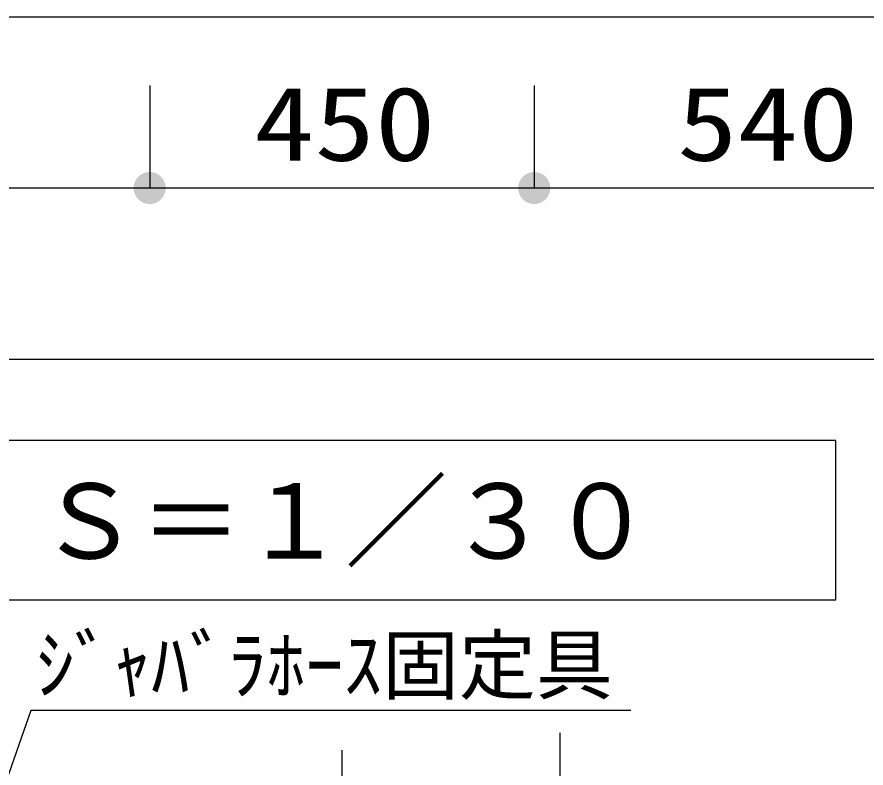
# Model space of a CAD drawing. Units: millimetres, scale not verified. Extents: x -22401 to 8910, y -6308 to 6308.
# Drawn here: x -4362 to -3369, y -1505 to -626 of the extents above; entities that cross this region are included whole.
import ezdxf
from ezdxf.enums import TextEntityAlignment as Align

# ---------------------------------------------------------------- set-up
doc = ezdxf.new("R2010")
doc.units = ezdxf.units.MM
doc.header["$LTSCALE"] = 30
doc.linetypes.add('CHAIN1', pattern=[8, 5, -1, 1, -1])
doc.linetypes.add('DASHED1', pattern=[1.8, 1.2, -0.6])
for name, color, linetype, lineweight in [('0-2_空気管', 3, 'Continuous', 25), ('0-5_機器', 3, 'Continuous', 25), ('0-6_文字', 3, 'Continuous', 25), ('0-C_07', 3, 'Continuous', 25), ('1-4_00クル-フ-6寸法', 132, 'Continuous', 25)]:
    doc.layers.add(name, color=color, linetype=linetype, lineweight=lineweight)
doc.styles.add('ＭＳ ゴシック', font='')
doc.styles.get('ＭＳ ゴシック').set_extended_font_data('MS Gothic')

msp = doc.modelspace()

# ---------------------------------------------------------------- linework, layer by layer
at = {"layer": '0-2_空気管', "linetype": 'CHAIN1'}
msp.add_line((-3727.18, -1463.55), (-3727.18, -1904.78), dxfattribs=at)
at = {"layer": '0-5_機器'}
msp.add_lwpolyline([(-3404.08, -1307.86), (-3404.08, -1121.55), (-5433.41, -1121.55), (-5433.41, -1307.86)], close=True, dxfattribs=at)
at = {"layer": '0-6_文字'}
for p, q in [((-4346.07, -1437.28), (-4557.58, -2036.25)), ((-3644.31, -1437.28), (-4346.07, -1437.28))]:
    msp.add_line(p, q, dxfattribs=at)
at = {"layer": '0-C_07', "linetype": 'DASHED1'}
msp.add_line((-3982.18, -1483.75), (-3982.18, -3751.22), dxfattribs=at)
at = {"layer": '1-4_00クル-フ-6寸法', "color": 4}
for p, q in [((-5717.18, -626.41), (-3317.18, -626.41)), ((-4207.18, -706.41), (-4207.18, -826.41)), ((-4207.18, -706.41), (-4207.18, -826.41)), ((-3757.18, -706.41), (-3757.18, -826.41)), ((-3757.18, -706.41), (-3757.18, -826.41)), ((-4207.18, -826.41), (-4937.18, -826.41)), ((-3757.18, -826.41), (-4207.18, -826.41)), ((-3217.18, -826.41), (-3757.18, -826.41)), ((-5817.18, -1026.41), (-3217.18, -1026.41))]:
    msp.add_line(p, q, dxfattribs=at)
at = {"layer": '1-4_00クル-フ-6寸法'}
for points in [[(-4207.18, -826.41), (-4222.35, -815.39), (-4220.85, -813.58)], [(-4207.18, -826.41), (-4222.35, -815.39), (-4220.85, -813.58)], [(-4207.18, -826.41), (-4220.85, -813.58), (-4219.13, -811.97)], [(-4207.18, -826.41), (-4220.85, -813.58), (-4219.13, -811.97)], [(-4207.18, -826.41), (-4219.13, -811.97), (-4217.22, -810.58)], [(-4207.18, -826.41), (-4219.13, -811.97), (-4217.22, -810.58)], [(-4207.18, -826.41), (-4217.22, -810.58), (-4215.16, -809.45)], [(-4207.18, -826.41), (-4217.22, -810.58), (-4215.16, -809.45)], [(-4207.18, -826.41), (-4215.16, -809.45), (-4212.97, -808.58)], [(-4207.18, -826.41), (-4215.16, -809.45), (-4212.97, -808.58)], [(-4207.18, -826.41), (-4212.97, -808.58), (-4210.69, -808)], [(-4207.18, -826.41), (-4212.97, -808.58), (-4210.69, -808)], [(-4207.18, -826.41), (-4210.69, -808), (-4208.35, -807.7)], [(-4207.18, -826.41), (-4210.69, -808), (-4208.35, -807.7)], [(-4207.18, -826.41), (-4208.35, -807.7), (-4206, -807.7)], [(-4207.18, -826.41), (-4208.35, -807.7), (-4206, -807.7)], [(-4207.18, -826.41), (-4206, -807.7), (-4203.66, -808)], [(-4207.18, -826.41), (-4206, -807.7), (-4203.66, -808)], [(-4207.18, -826.41), (-4203.66, -808), (-4201.38, -808.58)], [(-4207.18, -826.41), (-4203.66, -808), (-4201.38, -808.58)], [(-4207.18, -826.41), (-4201.38, -808.58), (-4199.19, -809.45)], [(-4207.18, -826.41), (-4201.38, -808.58), (-4199.19, -809.45)], [(-4207.18, -826.41), (-4199.19, -809.45), (-4197.13, -810.58)], [(-4207.18, -826.41), (-4199.19, -809.45), (-4197.13, -810.58)], [(-4207.18, -826.41), (-4197.13, -810.58), (-4195.23, -811.97)], [(-4207.18, -826.41), (-4197.13, -810.58), (-4195.23, -811.97)], [(-4207.18, -826.41), (-4195.23, -811.97), (-4193.51, -813.58)], [(-4207.18, -826.41), (-4195.23, -811.97), (-4193.51, -813.58)], [(-4207.18, -826.41), (-4193.51, -813.58), (-4192.01, -815.39)], [(-4207.18, -826.41), (-4193.51, -813.58), (-4192.01, -815.39)], [(-3757.18, -826.41), (-3772.35, -815.39), (-3770.85, -813.58)], [(-3757.18, -826.41), (-3772.35, -815.39), (-3770.85, -813.58)], [(-3757.18, -826.41), (-3770.85, -813.58), (-3769.13, -811.97)], [(-3757.18, -826.41), (-3770.85, -813.58), (-3769.13, -811.97)], [(-3757.18, -826.41), (-3769.13, -811.97), (-3767.22, -810.58)], [(-3757.18, -826.41), (-3769.13, -811.97), (-3767.22, -810.58)], [(-3757.18, -826.41), (-3767.22, -810.58), (-3765.16, -809.45)], [(-3757.18, -826.41), (-3767.22, -810.58), (-3765.16, -809.45)], [(-3757.18, -826.41), (-3765.16, -809.45), (-3762.97, -808.58)], [(-3757.18, -826.41), (-3765.16, -809.45), (-3762.97, -808.58)], [(-3757.18, -826.41), (-3762.97, -808.58), (-3760.69, -808)], [(-3757.18, -826.41), (-3762.97, -808.58), (-3760.69, -808)], [(-3757.18, -826.41), (-3760.69, -808), (-3758.35, -807.7)], [(-3757.18, -826.41), (-3760.69, -808), (-3758.35, -807.7)], [(-3757.18, -826.41), (-3758.35, -807.7), (-3756, -807.7)], [(-3757.18, -826.41), (-3758.35, -807.7), (-3756, -807.7)], [(-3757.18, -826.41), (-3756, -807.7), (-3753.66, -808)], [(-3757.18, -826.41), (-3756, -807.7), (-3753.66, -808)], [(-3757.18, -826.41), (-3753.66, -808), (-3751.38, -808.58)], [(-3757.18, -826.41), (-3753.66, -808), (-3751.38, -808.58)], [(-3757.18, -826.41), (-3751.38, -808.58), (-3749.19, -809.45)], [(-3757.18, -826.41), (-3751.38, -808.58), (-3749.19, -809.45)], [(-3757.18, -826.41), (-3749.19, -809.45), (-3747.13, -810.58)], [(-3757.18, -826.41), (-3749.19, -809.45), (-3747.13, -810.58)], [(-3757.18, -826.41), (-3747.13, -810.58), (-3745.23, -811.97)], [(-3757.18, -826.41), (-3747.13, -810.58), (-3745.23, -811.97)], [(-3757.18, -826.41), (-3745.23, -811.97), (-3743.51, -813.58)], [(-3757.18, -826.41), (-3745.23, -811.97), (-3743.51, -813.58)], [(-3757.18, -826.41), (-3743.51, -813.58), (-3742.01, -815.39)], [(-3757.18, -826.41), (-3743.51, -813.58), (-3742.01, -815.39)], [(-4207.18, -826.41), (-4225.93, -826.41), (-4225.78, -824.06)], [(-4207.18, -826.41), (-4225.93, -826.41), (-4225.78, -824.06)], [(-4207.18, -826.41), (-4225.78, -824.06), (-4225.34, -821.75)], [(-4207.18, -826.41), (-4225.78, -824.06), (-4225.34, -821.75)], [(-4207.18, -826.41), (-4225.34, -821.75), (-4224.61, -819.51)], [(-4207.18, -826.41), (-4225.34, -821.75), (-4224.61, -819.51)], [(-4207.18, -826.41), (-4224.61, -819.51), (-4223.61, -817.38)], [(-4207.18, -826.41), (-4224.61, -819.51), (-4223.61, -817.38)], [(-4207.18, -826.41), (-4223.61, -817.38), (-4222.35, -815.39)], [(-4207.18, -826.41), (-4223.61, -817.38), (-4222.35, -815.39)], [(-4207.18, -826.41), (-4192.01, -815.39), (-4190.75, -817.38)], [(-4207.18, -826.41), (-4192.01, -815.39), (-4190.75, -817.38)], [(-4207.18, -826.41), (-4190.75, -817.38), (-4189.74, -819.51)], [(-4207.18, -826.41), (-4190.75, -817.38), (-4189.74, -819.51)], [(-4207.18, -826.41), (-4189.74, -819.51), (-4189.02, -821.75)], [(-4207.18, -826.41), (-4189.74, -819.51), (-4189.02, -821.75)], [(-4207.18, -826.41), (-4189.02, -821.75), (-4188.58, -824.06)], [(-4207.18, -826.41), (-4189.02, -821.75), (-4188.58, -824.06)], [(-4207.18, -826.41), (-4188.58, -824.06), (-4188.43, -826.41)], [(-4207.18, -826.41), (-4188.58, -824.06), (-4188.43, -826.41)], [(-3757.18, -826.41), (-3775.93, -826.41), (-3775.78, -824.06)], [(-3757.18, -826.41), (-3775.93, -826.41), (-3775.78, -824.06)], [(-3757.18, -826.41), (-3775.78, -824.06), (-3775.34, -821.75)], [(-3757.18, -826.41), (-3775.78, -824.06), (-3775.34, -821.75)], [(-3757.18, -826.41), (-3775.34, -821.75), (-3774.61, -819.51)], [(-3757.18, -826.41), (-3775.34, -821.75), (-3774.61, -819.51)], [(-3757.18, -826.41), (-3774.61, -819.51), (-3773.61, -817.38)], [(-3757.18, -826.41), (-3774.61, -819.51), (-3773.61, -817.38)], [(-3757.18, -826.41), (-3773.61, -817.38), (-3772.35, -815.39)], [(-3757.18, -826.41), (-3773.61, -817.38), (-3772.35, -815.39)], [(-3757.18, -826.41), (-3742.01, -815.39), (-3740.75, -817.38)], [(-3757.18, -826.41), (-3742.01, -815.39), (-3740.75, -817.38)], [(-3757.18, -826.41), (-3740.75, -817.38), (-3739.74, -819.51)], [(-3757.18, -826.41), (-3740.75, -817.38), (-3739.74, -819.51)], [(-3757.18, -826.41), (-3739.74, -819.51), (-3739.02, -821.75)], [(-3757.18, -826.41), (-3739.74, -819.51), (-3739.02, -821.75)], [(-3757.18, -826.41), (-3739.02, -821.75), (-3738.58, -824.06)], [(-3757.18, -826.41), (-3739.02, -821.75), (-3738.58, -824.06)], [(-3757.18, -826.41), (-3738.58, -824.06), (-3738.43, -826.41)], [(-3757.18, -826.41), (-3738.58, -824.06), (-3738.43, -826.41)], [(-4207.18, -826.41), (-4225.78, -828.76), (-4225.93, -826.41)], [(-4207.18, -826.41), (-4225.78, -828.76), (-4225.93, -826.41)], [(-4207.18, -826.41), (-4225.34, -831.08), (-4225.78, -828.76)], [(-4207.18, -826.41), (-4225.34, -831.08), (-4225.78, -828.76)], [(-4207.18, -826.41), (-4224.61, -833.32), (-4225.34, -831.08)], [(-4207.18, -826.41), (-4224.61, -833.32), (-4225.34, -831.08)], [(-4207.18, -826.41), (-4223.61, -835.45), (-4224.61, -833.32)], [(-4207.18, -826.41), (-4223.61, -835.45), (-4224.61, -833.32)], [(-4207.18, -826.41), (-4222.35, -837.43), (-4223.61, -835.45)], [(-4207.18, -826.41), (-4222.35, -837.43), (-4223.61, -835.45)], [(-4207.18, -826.41), (-4220.85, -839.25), (-4222.35, -837.43)], [(-4207.18, -826.41), (-4220.85, -839.25), (-4222.35, -837.43)], [(-4207.18, -826.41), (-4219.13, -840.86), (-4220.85, -839.25)], [(-4207.18, -826.41), (-4219.13, -840.86), (-4220.85, -839.25)], [(-4207.18, -826.41), (-4217.22, -842.24), (-4219.13, -840.86)], [(-4207.18, -826.41), (-4217.22, -842.24), (-4219.13, -840.86)], [(-4207.18, -826.41), (-4215.16, -843.38), (-4217.22, -842.24)], [(-4207.18, -826.41), (-4215.16, -843.38), (-4217.22, -842.24)], [(-4207.18, -826.41), (-4212.97, -844.25), (-4215.16, -843.38)], [(-4207.18, -826.41), (-4212.97, -844.25), (-4215.16, -843.38)], [(-4207.18, -826.41), (-4210.69, -844.83), (-4212.97, -844.25)], [(-4207.18, -826.41), (-4210.69, -844.83), (-4212.97, -844.25)], [(-4207.18, -826.41), (-4208.35, -845.13), (-4210.69, -844.83)], [(-4207.18, -826.41), (-4208.35, -845.13), (-4210.69, -844.83)], [(-4207.18, -826.41), (-4206, -845.13), (-4208.35, -845.13)], [(-4207.18, -826.41), (-4206, -845.13), (-4208.35, -845.13)], [(-4207.18, -826.41), (-4203.66, -844.83), (-4206, -845.13)], [(-4207.18, -826.41), (-4201.38, -844.25), (-4203.66, -844.83)], [(-4207.18, -826.41), (-4199.19, -843.38), (-4201.38, -844.25)], [(-4207.18, -826.41), (-4197.13, -842.24), (-4199.19, -843.38)], [(-4207.18, -826.41), (-4195.23, -840.86), (-4197.13, -842.24)], [(-4207.18, -826.41), (-4193.51, -839.25), (-4195.23, -840.86)], [(-4207.18, -826.41), (-4192.01, -837.43), (-4193.51, -839.25)], [(-4207.18, -826.41), (-4190.75, -835.45), (-4192.01, -837.43)], [(-4207.18, -826.41), (-4189.74, -833.32), (-4190.75, -835.45)], [(-4207.18, -826.41), (-4189.02, -831.08), (-4189.74, -833.32)], [(-4207.18, -826.41), (-4188.58, -828.76), (-4189.02, -831.08)], [(-4207.18, -826.41), (-4188.43, -826.41), (-4188.58, -828.76)], [(-4207.18, -826.41), (-4203.66, -844.83), (-4206, -845.13)], [(-4207.18, -826.41), (-4201.38, -844.25), (-4203.66, -844.83)], [(-4207.18, -826.41), (-4199.19, -843.38), (-4201.38, -844.25)], [(-4207.18, -826.41), (-4197.13, -842.24), (-4199.19, -843.38)], [(-4207.18, -826.41), (-4195.23, -840.86), (-4197.13, -842.24)], [(-4207.18, -826.41), (-4193.51, -839.25), (-4195.23, -840.86)], [(-4207.18, -826.41), (-4192.01, -837.43), (-4193.51, -839.25)], [(-4207.18, -826.41), (-4190.75, -835.45), (-4192.01, -837.43)], [(-4207.18, -826.41), (-4189.74, -833.32), (-4190.75, -835.45)], [(-4207.18, -826.41), (-4189.02, -831.08), (-4189.74, -833.32)], [(-4207.18, -826.41), (-4188.58, -828.76), (-4189.02, -831.08)], [(-4207.18, -826.41), (-4188.43, -826.41), (-4188.58, -828.76)], [(-3757.18, -826.41), (-3775.78, -828.76), (-3775.93, -826.41)], [(-3757.18, -826.41), (-3775.78, -828.76), (-3775.93, -826.41)], [(-3757.18, -826.41), (-3775.34, -831.08), (-3775.78, -828.76)], [(-3757.18, -826.41), (-3775.34, -831.08), (-3775.78, -828.76)], [(-3757.18, -826.41), (-3774.61, -833.32), (-3775.34, -831.08)], [(-3757.18, -826.41), (-3774.61, -833.32), (-3775.34, -831.08)], [(-3757.18, -826.41), (-3773.61, -835.45), (-3774.61, -833.32)], [(-3757.18, -826.41), (-3773.61, -835.45), (-3774.61, -833.32)], [(-3757.18, -826.41), (-3772.35, -837.43), (-3773.61, -835.45)], [(-3757.18, -826.41), (-3772.35, -837.43), (-3773.61, -835.45)], [(-3757.18, -826.41), (-3770.85, -839.25), (-3772.35, -837.43)], [(-3757.18, -826.41), (-3770.85, -839.25), (-3772.35, -837.43)], [(-3757.18, -826.41), (-3769.13, -840.86), (-3770.85, -839.25)], [(-3757.18, -826.41), (-3769.13, -840.86), (-3770.85, -839.25)], [(-3757.18, -826.41), (-3767.22, -842.24), (-3769.13, -840.86)], [(-3757.18, -826.41), (-3767.22, -842.24), (-3769.13, -840.86)], [(-3757.18, -826.41), (-3765.16, -843.38), (-3767.22, -842.24)], [(-3757.18, -826.41), (-3765.16, -843.38), (-3767.22, -842.24)], [(-3757.18, -826.41), (-3762.97, -844.25), (-3765.16, -843.38)], [(-3757.18, -826.41), (-3762.97, -844.25), (-3765.16, -843.38)], [(-3757.18, -826.41), (-3760.69, -844.83), (-3762.97, -844.25)], [(-3757.18, -826.41), (-3760.69, -844.83), (-3762.97, -844.25)], [(-3757.18, -826.41), (-3758.35, -845.13), (-3760.69, -844.83)], [(-3757.18, -826.41), (-3758.35, -845.13), (-3760.69, -844.83)], [(-3757.18, -826.41), (-3756, -845.13), (-3758.35, -845.13)], [(-3757.18, -826.41), (-3756, -845.13), (-3758.35, -845.13)], [(-3757.18, -826.41), (-3753.66, -844.83), (-3756, -845.13)], [(-3757.18, -826.41), (-3751.38, -844.25), (-3753.66, -844.83)], [(-3757.18, -826.41), (-3749.19, -843.38), (-3751.38, -844.25)], [(-3757.18, -826.41), (-3747.13, -842.24), (-3749.19, -843.38)], [(-3757.18, -826.41), (-3745.23, -840.86), (-3747.13, -842.24)], [(-3757.18, -826.41), (-3743.51, -839.25), (-3745.23, -840.86)], [(-3757.18, -826.41), (-3742.01, -837.43), (-3743.51, -839.25)], [(-3757.18, -826.41), (-3740.75, -835.45), (-3742.01, -837.43)], [(-3757.18, -826.41), (-3739.74, -833.32), (-3740.75, -835.45)], [(-3757.18, -826.41), (-3739.02, -831.08), (-3739.74, -833.32)], [(-3757.18, -826.41), (-3738.58, -828.76), (-3739.02, -831.08)], [(-3757.18, -826.41), (-3738.43, -826.41), (-3738.58, -828.76)], [(-3757.18, -826.41), (-3753.66, -844.83), (-3756, -845.13)], [(-3757.18, -826.41), (-3751.38, -844.25), (-3753.66, -844.83)], [(-3757.18, -826.41), (-3749.19, -843.38), (-3751.38, -844.25)], [(-3757.18, -826.41), (-3747.13, -842.24), (-3749.19, -843.38)], [(-3757.18, -826.41), (-3745.23, -840.86), (-3747.13, -842.24)], [(-3757.18, -826.41), (-3743.51, -839.25), (-3745.23, -840.86)], [(-3757.18, -826.41), (-3742.01, -837.43), (-3743.51, -839.25)], [(-3757.18, -826.41), (-3740.75, -835.45), (-3742.01, -837.43)], [(-3757.18, -826.41), (-3739.74, -833.32), (-3740.75, -835.45)], [(-3757.18, -826.41), (-3739.02, -831.08), (-3739.74, -833.32)], [(-3757.18, -826.41), (-3738.58, -828.76), (-3739.02, -831.08)], [(-3757.18, -826.41), (-3738.43, -826.41), (-3738.58, -828.76)]]:
    msp.add_solid(points, dxfattribs=at)

# ---------------------------------------------------------------- texts
at = {"layer": '0-5_機器', "color": 4, "style": 'ＭＳ ゴシック'}
msp.add_text('Ｓ＝１／３０', height=87.98, dxfattribs=at).set_placement((-4338.61, -1286.15), align=Align.BOTTOM_LEFT)
at = {"layer": '0-6_文字', "color": 4, "style": 'ＭＳ ゴシック'}
msp.add_text('ｼﾞｬﾊﾞﾗﾎｰｽ固定具', height=65.98, dxfattribs=at).set_placement((-4340.21, -1437), align=Align.BOTTOM_LEFT)
at = {"layer": '1-4_00クル-フ-6寸法', "color": 3, "style": 'ＭＳ ゴシック', "width": 1.2}
for s, p in [('450', (-4085.03, -820.57)), ('540', (-3590.03, -820.57))]:
    msp.add_text(s, height=86.66, dxfattribs=at).set_placement(p, align=Align.BOTTOM_LEFT)

doc.saveas('drawing.dxf')
